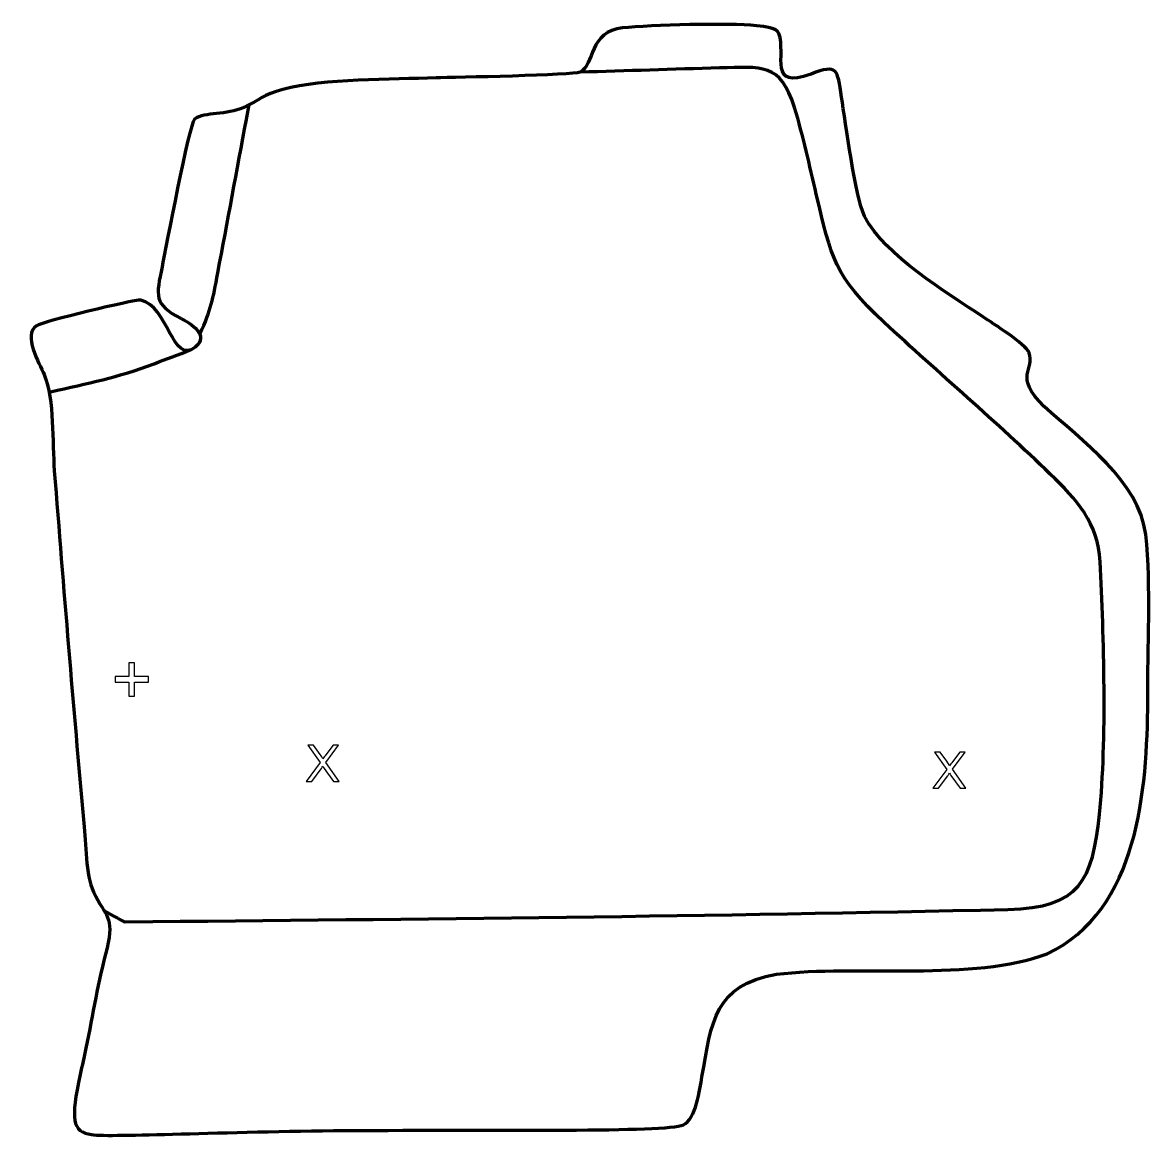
# Model space of a CAD drawing. Header units: millimetres. Extents: x 1001 to 1567, y 81 to 640.
import ezdxf

# ---------------------------------------------------------------- set-up
doc = ezdxf.new("R2010")
doc.units = ezdxf.units.MM
doc.header["$MEASUREMENT"] = 0
doc.layers.add('layer 2', color=7, linetype='Continuous')
doc.layers.add('layer 3', color=7, linetype='Continuous')

msp = doc.modelspace()

# ---------------------------------------------------------------- linework, layer by layer
at = {"layer": 'layer 2', "color": 142, "lineweight": 158}
for points, knots in [([(1041.9709, 194.7773), (1041.9709, 194.7773), (1051.7524, 189.0604), (1052.5461, 189.0604), (1052.5461, 189.0604), (1199.8647, 190.4992), (1348.0632, 191.9177), (1495.3323, 195.2828), (1495.3323, 195.2828), (1531.4776, 196.1087), (1537.7149, 209.8199), (1541.2667, 242.9914), (1541.2667, 242.9914), (1545.0357, 280.6952), (1543.4665, 331.9211), (1541.6479, 369.6639), (1541.6479, 369.6639), (1540.6203, 389.0924), (1529.737, 400.7571), (1516.5357, 413.6448), (1516.5357, 413.6448), (1489.851, 439.4665), (1460.5694, 464.2835), (1433.2013, 489.7037), (1433.2013, 489.7037), (1408.4823, 512.696), (1406.7145, 522.0584), (1399.2312, 553.9216), (1399.2312, 553.9216), (1395.7849, 568.5818), (1392.6773, 583.0367), (1388.2858, 597.4741), (1388.2858, 597.4741), (1381.2605, 620.0032), (1371.765, 617.8214), (1350.7015, 617.2756), (1350.7015, 617.2756), (1327.3837, 616.6714), (1304.081, 615.72), (1280.7439, 615.158)], [0, 0, 0, 0, 0.09090909, 0.09090909, 0.09090909, 0.09090909, 0.18181818, 0.18181818, 0.18181818, 0.18181818, 0.27272727, 0.27272727, 0.27272727, 0.27272727, 0.36363636, 0.36363636, 0.36363636, 0.36363636, 0.45454545, 0.45454545, 0.45454545, 0.45454545, 0.54545455, 0.54545455, 0.54545455, 0.54545455, 0.63636364, 0.63636364, 0.63636364, 0.63636364, 0.72727273, 0.72727273, 0.72727273, 0.72727273, 0.81818182, 0.81818182, 0.81818182, 0.81818182, 1, 1, 1, 1]), ([(1090.0021, 483.7067), (1095.8145, 496.7051), (1096.4794, 500.6592), (1099.064, 514.5003), (1099.064, 514.5003), (1103.8529, 540.1469), (1108.5804, 565.805), (1113.3752, 591.4511), (1113.3752, 591.4511), (1113.8361, 593.9167), (1114.2971, 596.3824), (1114.7581, 598.848)], [0, 0, 0, 0, 0.25, 0.25, 0.25, 0.25, 0.5, 0.5, 0.5, 0.5, 1, 1, 1, 1]), ([(1015.108, 454.8344), (1034.0506, 459.2195), (1048.6607, 461.962), (1067.1434, 468.958), (1067.1434, 468.958), (1073.2228, 471.2592), (1079.2977, 473.5696), (1085.3807, 475.8617)], [0, 0, 0, 0, 0.33333333, 0.33333333, 0.33333333, 0.33333333, 1, 1, 1, 1])]:
    msp.add_open_spline(points, degree=3, knots=knots, dxfattribs=at)
at = {"layer": 'layer 2', "color": 142}
for points, knots in [([(1054.3906, 302.293), (1054.3906, 302.293), (1054.3906, 309.2075), (1054.3906, 309.2075), (1054.3906, 309.2075), (1054.3906, 309.2075), (1047.5115, 309.2075), (1047.5115, 309.2075), (1047.5115, 309.2075), (1047.5115, 309.2075), (1047.5115, 312.1003), (1047.5115, 312.1003), (1047.5115, 312.1003), (1047.5115, 312.1003), (1054.3906, 312.1003), (1054.3906, 312.1003), (1054.3906, 312.1003), (1054.3906, 312.1003), (1054.3906, 318.9794), (1054.3906, 318.9794), (1054.3906, 318.9794), (1054.3906, 318.9794), (1057.3187, 318.9794), (1057.3187, 318.9794), (1057.3187, 318.9794), (1057.3187, 318.9794), (1057.3187, 312.1003), (1057.3187, 312.1003), (1057.3187, 312.1003), (1057.3187, 312.1003), (1064.1979, 312.1003), (1064.1979, 312.1003), (1064.1979, 312.1003), (1064.1979, 312.1003), (1064.1979, 309.2075), (1064.1979, 309.2075), (1064.1979, 309.2075), (1064.1979, 309.2075), (1057.3187, 309.2075), (1057.3187, 309.2075), (1057.3187, 309.2075), (1057.3187, 309.2075), (1057.3187, 302.293), (1057.3187, 302.293), (1057.3187, 302.293), (1057.3187, 302.293), (1054.3906, 302.293), (1054.3906, 302.293)], [0, 0, 0, 0, 0.07692308, 0.07692308, 0.07692308, 0.07692308, 0.15384615, 0.15384615, 0.15384615, 0.15384615, 0.23076923, 0.23076923, 0.23076923, 0.23076923, 0.30769231, 0.30769231, 0.30769231, 0.30769231, 0.38461538, 0.38461538, 0.38461538, 0.38461538, 0.46153846, 0.46153846, 0.46153846, 0.46153846, 0.53846154, 0.53846154, 0.53846154, 0.53846154, 0.61538462, 0.61538462, 0.61538462, 0.61538462, 0.69230769, 0.69230769, 0.69230769, 0.69230769, 0.76923077, 0.76923077, 0.76923077, 0.76923077, 0.84615385, 0.84615385, 0.84615385, 0.84615385, 1, 1, 1, 1]), ([(1143.3026, 259.4743), (1143.3026, 259.4743), (1150.3299, 268.9104), (1150.3299, 268.9104), (1150.3299, 268.9104), (1150.3299, 268.9104), (1144.1408, 277.6607), (1144.1408, 277.6607), (1144.1408, 277.6607), (1144.1408, 277.6607), (1147.0067, 277.6607), (1147.0067, 277.6607), (1147.0067, 277.6607), (1147.0067, 277.6607), (1150.3214, 273.0083), (1150.3214, 273.0083), (1150.3214, 273.0083), (1151.0115, 272.0431), (1151.4898, 271.3065), (1151.765, 270.7942), (1151.765, 270.7942), (1152.1756, 271.4292), (1152.6582, 272.1066), (1153.2128, 272.822), (1153.2128, 272.822), (1153.2128, 272.822), (1156.845, 277.6607), (1156.845, 277.6607), (1156.845, 277.6607), (1156.845, 277.6607), (1159.4824, 277.6607), (1159.4824, 277.6607), (1159.4824, 277.6607), (1159.4824, 277.6607), (1153.1662, 269.0162), (1153.1662, 269.0162), (1153.1662, 269.0162), (1153.1662, 269.0162), (1159.965, 259.4743), (1159.965, 259.4743), (1159.965, 259.4743), (1159.965, 259.4743), (1157.0101, 259.4743), (1157.0101, 259.4743), (1157.0101, 259.4743), (1157.0101, 259.4743), (1152.4212, 265.9598), (1152.4212, 265.9598), (1152.4212, 265.9598), (1152.1587, 266.3281), (1151.9089, 266.6964), (1151.6761, 267.0604), (1151.6761, 267.0604), (1151.2697, 266.4508), (1150.9818, 266.0233), (1150.804, 265.782), (1150.804, 265.782), (1150.804, 265.782), (1146.1939, 259.4743), (1146.1939, 259.4743), (1146.1939, 259.4743), (1146.1939, 259.4743), (1143.3026, 259.4743), (1143.3026, 259.4743)], [0, 0, 0, 0, 0.05882353, 0.05882353, 0.05882353, 0.05882353, 0.11764706, 0.11764706, 0.11764706, 0.11764706, 0.17647059, 0.17647059, 0.17647059, 0.17647059, 0.23529412, 0.23529412, 0.23529412, 0.23529412, 0.29411765, 0.29411765, 0.29411765, 0.29411765, 0.35294118, 0.35294118, 0.35294118, 0.35294118, 0.41176471, 0.41176471, 0.41176471, 0.41176471, 0.47058824, 0.47058824, 0.47058824, 0.47058824, 0.52941176, 0.52941176, 0.52941176, 0.52941176, 0.58823529, 0.58823529, 0.58823529, 0.58823529, 0.64705882, 0.64705882, 0.64705882, 0.64705882, 0.70588235, 0.70588235, 0.70588235, 0.70588235, 0.76470588, 0.76470588, 0.76470588, 0.76470588, 0.82352941, 0.82352941, 0.82352941, 0.82352941, 0.88235294, 0.88235294, 0.88235294, 0.88235294, 1, 1, 1, 1]), ([(1457.6277, 256.0346), (1457.6277, 256.0346), (1464.655, 265.4707), (1464.655, 265.4707), (1464.655, 265.4707), (1464.655, 265.4707), (1458.4659, 274.221), (1458.4659, 274.221), (1458.4659, 274.221), (1458.4659, 274.221), (1461.3318, 274.221), (1461.3318, 274.221), (1461.3318, 274.221), (1461.3318, 274.221), (1464.6465, 269.5686), (1464.6465, 269.5686), (1464.6465, 269.5686), (1465.3366, 268.6034), (1465.8149, 267.8668), (1466.0901, 267.3545), (1466.0901, 267.3545), (1466.5007, 267.9895), (1466.9833, 268.6669), (1467.5379, 269.3823), (1467.5379, 269.3823), (1467.5379, 269.3823), (1471.1701, 274.221), (1471.1701, 274.221), (1471.1701, 274.221), (1471.1701, 274.221), (1473.8075, 274.221), (1473.8075, 274.221), (1473.8075, 274.221), (1473.8075, 274.221), (1467.4913, 265.5765), (1467.4913, 265.5765), (1467.4913, 265.5765), (1467.4913, 265.5765), (1474.2901, 256.0346), (1474.2901, 256.0346), (1474.2901, 256.0346), (1474.2901, 256.0346), (1471.3352, 256.0346), (1471.3352, 256.0346), (1471.3352, 256.0346), (1471.3352, 256.0346), (1466.7463, 262.5201), (1466.7463, 262.5201), (1466.7463, 262.5201), (1466.4838, 262.8884), (1466.234, 263.2567), (1466.0012, 263.6207), (1466.0012, 263.6207), (1465.5948, 263.0111), (1465.3069, 262.5836), (1465.1291, 262.3423), (1465.1291, 262.3423), (1465.1291, 262.3423), (1460.519, 256.0346), (1460.519, 256.0346), (1460.519, 256.0346), (1460.519, 256.0346), (1457.6277, 256.0346), (1457.6277, 256.0346)], [0, 0, 0, 0, 0.05882353, 0.05882353, 0.05882353, 0.05882353, 0.11764706, 0.11764706, 0.11764706, 0.11764706, 0.17647059, 0.17647059, 0.17647059, 0.17647059, 0.23529412, 0.23529412, 0.23529412, 0.23529412, 0.29411765, 0.29411765, 0.29411765, 0.29411765, 0.35294118, 0.35294118, 0.35294118, 0.35294118, 0.41176471, 0.41176471, 0.41176471, 0.41176471, 0.47058824, 0.47058824, 0.47058824, 0.47058824, 0.52941176, 0.52941176, 0.52941176, 0.52941176, 0.58823529, 0.58823529, 0.58823529, 0.58823529, 0.64705882, 0.64705882, 0.64705882, 0.64705882, 0.70588235, 0.70588235, 0.70588235, 0.70588235, 0.76470588, 0.76470588, 0.76470588, 0.76470588, 0.82352941, 0.82352941, 0.82352941, 0.82352941, 0.88235294, 0.88235294, 0.88235294, 0.88235294, 1, 1, 1, 1])]:
    msp.add_open_spline(points, degree=3, knots=knots, dxfattribs=at)
at = {"layer": 'layer 3', "color": 242, "lineweight": 158}
msp.add_open_spline([(1060.3543, 500.8607), (1073.9883, 498.2562), (1076.2863, 468.0501), (1087.7371, 477.2722), (1087.7371, 477.2722), (1095.0725, 483.1799), (1085.3463, 489.4056), (1080.5678, 491.6736), (1080.5678, 491.6736), (1066.4847, 498.697), (1068.2221, 503.2378), (1071.0655, 517.547), (1071.0655, 517.547), (1072.9345, 526.8946), (1084.6012, 588.8257), (1087.3477, 591.6141), (1087.3477, 591.6141), (1092.5073, 595.4036), (1103.4093, 593.3278), (1112.0945, 597.5071), (1112.0945, 597.5071), (1120.3749, 601.4916), (1121.5224, 603.6656), (1131.6452, 606.485), (1131.6452, 606.485), (1152.2026, 611.9554), (1186.2603, 611.4707), (1208.5005, 612.2711), (1208.5005, 612.2711), (1217.6751, 612.5501), (1277.5844, 613.5684), (1280.7439, 615.158), (1280.7439, 615.158), (1287.9654, 618.7915), (1285.2119, 635.7541), (1302.0319, 637.3554), (1302.0319, 637.3554), (1316.2943, 638.7132), (1355.1641, 640.0278), (1369.3847, 638.3763), (1369.3847, 638.3763), (1373.6525, 637.8807), (1379.2294, 637.5059), (1380.4954, 634.6256), (1380.4954, 634.6256), (1384.2476, 623.5837), (1374.8607, 606.1007), (1396.5642, 614.2328), (1396.5642, 614.2328), (1410.2117, 619.3464), (1409.6445, 616.8357), (1411.8714, 602.5999), (1411.8714, 602.5999), (1413.8891, 589.6762), (1418.7079, 552.9983), (1423.3536, 542.9934), (1423.3536, 542.9934), (1434.3843, 522.4656), (1463.7485, 505.245), (1483.1191, 492.2956), (1483.1191, 492.2956), (1487.5357, 489.343), (1504.3319, 478.7014), (1505.9453, 474.4957), (1505.9453, 474.4957), (1509.2186, 465.9628), (1497.7594, 462.7667), (1513.4993, 447.545), (1513.4993, 447.545), (1532.0037, 430.5439), (1561.3075, 409.9866), (1564.4473, 383.2845), (1564.4473, 383.2845), (1567.3073, 356.6074), (1565.3234, 326.9547), (1565.5016, 299.8139), (1565.5016, 299.8139), (1565.1306, 255.6287), (1561.0099, 194.7857), (1515.0021, 173.0715), (1515.0021, 173.0715), (1478.2498, 158.929), (1419.3933, 167.8218), (1379.2735, 162.7849), (1379.2735, 162.7849), (1347.8595, 157.3867), (1346.7951, 138.8657), (1341.8611, 111.3282), (1341.8611, 111.3282), (1340.7703, 105.2403), (1338.8056, 89.9305), (1332.5301, 87.2592), (1332.5301, 87.2592), (1323.587, 83.4522), (1239.8076, 84.937), (1162.7458, 84.4076), (1162.7458, 84.4076), (1102.6325, 83.9947), (1046.0884, 80.9573), (1035.7272, 82.3623), (1035.7272, 82.3623), (1025.827, 83.7048), (1025.1629, 89.8473), (1030.0241, 112.5908), (1030.0241, 112.5908), (1030.9595, 116.9675), (1032.0101, 121.3186), (1032.9107, 125.7023), (1032.9107, 125.7023), (1036.2862, 142.9687), (1039.0284, 158.848), (1043.4544, 175.9942), (1043.4544, 175.9942), (1047.2215, 191.7842), (1042.8009, 191.4872), (1036.7498, 204.0548), (1036.7498, 204.0548), (1032.631, 212.6094), (1032.828, 228.5408), (1031.8851, 238.5875), (1031.8851, 238.5875), (1026.3971, 297.3464), (1021.6899, 356.394), (1017.0184, 415.2325), (1017.0184, 415.2325), (1015.9462, 429.6064), (1017.1509, 450.7906), (1011.9303, 463.4923), (1011.9303, 463.4923), (1009.536, 469.3177), (1001.1066, 483.3018), (1008.0764, 488.0132), (1008.0764, 488.0132), (1011.0038, 489.9921), (1056.8127, 501.0959), (1060.3543, 500.8607)], degree=3, knots=[0, 0, 0, 0, 0.02857143, 0.02857143, 0.02857143, 0.02857143, 0.05714286, 0.05714286, 0.05714286, 0.05714286, 0.08571429, 0.08571429, 0.08571429, 0.08571429, 0.11428571, 0.11428571, 0.11428571, 0.11428571, 0.14285714, 0.14285714, 0.14285714, 0.14285714, 0.17142857, 0.17142857, 0.17142857, 0.17142857, 0.2, 0.2, 0.2, 0.2, 0.22857143, 0.22857143, 0.22857143, 0.22857143, 0.25714286, 0.25714286, 0.25714286, 0.25714286, 0.28571429, 0.28571429, 0.28571429, 0.28571429, 0.31428571, 0.31428571, 0.31428571, 0.31428571, 0.34285714, 0.34285714, 0.34285714, 0.34285714, 0.37142857, 0.37142857, 0.37142857, 0.37142857, 0.4, 0.4, 0.4, 0.4, 0.42857143, 0.42857143, 0.42857143, 0.42857143, 0.45714286, 0.45714286, 0.45714286, 0.45714286, 0.48571429, 0.48571429, 0.48571429, 0.48571429, 0.51428571, 0.51428571, 0.51428571, 0.51428571, 0.54285714, 0.54285714, 0.54285714, 0.54285714, 0.57142857, 0.57142857, 0.57142857, 0.57142857, 0.6, 0.6, 0.6, 0.6, 0.62857143, 0.62857143, 0.62857143, 0.62857143, 0.65714286, 0.65714286, 0.65714286, 0.65714286, 0.68571429, 0.68571429, 0.68571429, 0.68571429, 0.71428571, 0.71428571, 0.71428571, 0.71428571, 0.74285714, 0.74285714, 0.74285714, 0.74285714, 0.77142857, 0.77142857, 0.77142857, 0.77142857, 0.8, 0.8, 0.8, 0.8, 0.82857143, 0.82857143, 0.82857143, 0.82857143, 0.85714286, 0.85714286, 0.85714286, 0.85714286, 0.88571429, 0.88571429, 0.88571429, 0.88571429, 0.91428571, 0.91428571, 0.91428571, 0.91428571, 0.94285714, 0.94285714, 0.94285714, 0.94285714, 1, 1, 1, 1], dxfattribs=at)

doc.saveas('drawing.dxf')
